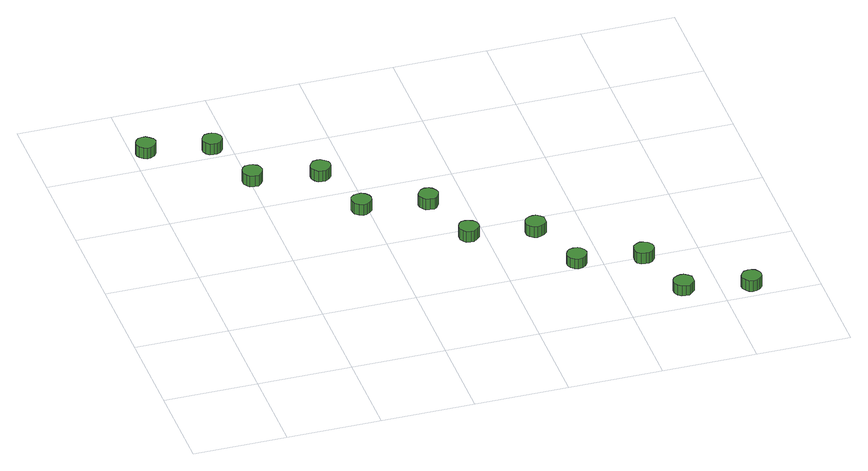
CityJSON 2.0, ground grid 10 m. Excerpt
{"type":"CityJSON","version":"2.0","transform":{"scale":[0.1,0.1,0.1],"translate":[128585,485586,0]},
"CityObjects":{
"tree1":{"type":"SolitaryVegetationObject","attributes":{"function":"something"},"geometry":[{"type":"MultiSurface","lod":"1","boundaries":[[[0,1,2,3,4,5,6,7,8,9,10,11,12,13,14]],[[15,16,17,18,19,20,21,22,23,24,25,26,27,28,29]],[[0,29,28,1]],[[1,28,27,2]],[[2,27,26,3]],[[3,26,25,4]],[[4,25,24,5]],[[5,24,23,6]],[[6,23,22,7]],[[7,22,21,8]],[[8,21,20,9]],[[9,20,19,10]],[[10,19,18,11]],[[11,18,17,12]],[[12,17,16,13]],[[13,16,15,14]],[[14,15,29,0]]]}]},
"tree2":{"type":"SolitaryVegetationObject","attributes":{"function":"something"},"geometry":[{"type":"MultiSurface","lod":"1","boundaries":[[[30,31,32,33,34,35,36,37,38,39,40,41,42,43,44]],[[45,46,47,48,49,50,51,52,53,54,55,56,57,58,59]],[[30,59,58,31]],[[31,58,57,32]],[[32,57,56,33]],[[33,56,55,34]],[[34,55,54,35]],[[35,54,53,36]],[[36,53,52,37]],[[37,52,51,38]],[[38,51,50,39]],[[39,50,49,40]],[[40,49,48,41]],[[41,48,47,42]],[[42,47,46,43]],[[43,46,45,44]],[[44,45,59,30]]]}]},
"tree3":{"type":"SolitaryVegetationObject","attributes":{"function":"something"},"geometry":[{"type":"MultiSurface","lod":"1","boundaries":[[[60,61,62,63,64,65,66,67,68,69,70,71,72,73,74]],[[75,76,77,78,79,80,81,82,83,84,85,86,87,88,89]],[[60,89,88,61]],[[61,88,87,62]],[[62,87,86,63]],[[63,86,85,64]],[[64,85,84,65]],[[65,84,83,66]],[[66,83,82,67]],[[67,82,81,68]],[[68,81,80,69]],[[69,80,79,70]],[[70,79,78,71]],[[71,78,77,72]],[[72,77,76,73]],[[73,76,75,74]],[[74,75,89,60]]]}]},
"tree4":{"type":"SolitaryVegetationObject","attributes":{"function":"something"},"geometry":[{"type":"MultiSurface","lod":"1","boundaries":[[[90,91,92,93,94,95,96,97,98,99,100,101,102,103,104]],[[105,106,107,108,109,110,111,112,113,114,115,116,117,118,119]],[[90,119,118,91]],[[91,118,117,92]],[[92,117,116,93]],[[93,116,115,94]],[[94,115,114,95]],[[95,114,113,96]],[[96,113,112,97]],[[97,112,111,98]],[[98,111,110,99]],[[99,110,109,100]],[[100,109,108,101]],[[101,108,107,102]],[[102,107,106,103]],[[103,106,105,104]],[[104,105,119,90]]]}]},
"tree5":{"type":"SolitaryVegetationObject","attributes":{"function":"something"},"geometry":[{"type":"MultiSurface","lod":"1","boundaries":[[[120,121,122,123,124,125,126,127,128,129,130,131,132,133,134]],[[135,136,137,138,139,140,141,142,143,144,145,146,147,148,149]],[[120,149,148,121]],[[121,148,147,122]],[[122,147,146,123]],[[123,146,145,124]],[[124,145,144,125]],[[125,144,143,126]],[[126,143,142,127]],[[127,142,141,128]],[[128,141,140,129]],[[129,140,139,130]],[[130,139,138,131]],[[131,138,137,132]],[[132,137,136,133]],[[133,136,135,134]],[[134,135,149,120]]]}]},
"tree6":{"type":"SolitaryVegetationObject","attributes":{"function":"something"},"geometry":[{"type":"MultiSurface","lod":"1","boundaries":[[[150,151,152,153,154,155,156,157,158,159,160,161,162,163,164]],[[165,166,167,168,169,170,171,172,173,174,175,176,177,178,179]],[[150,179,178,151]],[[151,178,177,152]],[[152,177,176,153]],[[153,176,175,154]],[[154,175,174,155]],[[155,174,173,156]],[[156,173,172,157]],[[157,172,171,158]],[[158,171,170,159]],[[159,170,169,160]],[[160,169,168,161]],[[161,168,167,162]],[[162,167,166,163]],[[163,166,165,164]],[[164,165,179,150]]]}]},
"tree7":{"type":"SolitaryVegetationObject","attributes":{"function":"something"},"geometry":[{"type":"MultiSurface","lod":"1","boundaries":[[[180,181,182,183,184,185,186,187,188,189,190,191,192,193,194]],[[195,196,197,198,199,200,201,202,203,204,205,206,207,208,209]],[[180,209,208,181]],[[181,208,207,182]],[[182,207,206,183]],[[183,206,205,184]],[[184,205,204,185]],[[185,204,203,186]],[[186,203,202,187]],[[187,202,201,188]],[[188,201,200,189]],[[189,200,199,190]],[[190,199,198,191]],[[191,198,197,192]],[[192,197,196,193]],[[193,196,195,194]],[[194,195,209,180]]]}]},
"tree8":{"type":"SolitaryVegetationObject","attributes":{"function":"something"},"geometry":[{"type":"MultiSurface","lod":"1","boundaries":[[[210,211,212,213,214,215,216,217,218,219,220,221,222,223,224]],[[225,226,227,228,229,230,231,232,233,234,235,236,237,238,239]],[[210,239,238,211]],[[211,238,237,212]],[[212,237,236,213]],[[213,236,235,214]],[[214,235,234,215]],[[215,234,233,216]],[[216,233,232,217]],[[217,232,231,218]],[[218,231,230,219]],[[219,230,229,220]],[[220,229,228,221]],[[221,228,227,222]],[[222,227,226,223]],[[223,226,225,224]],[[224,225,239,210]]]}]},
"tree9":{"type":"SolitaryVegetationObject","attributes":{"function":"something"},"geometry":[{"type":"MultiSurface","lod":"1","boundaries":[[[240,241,242,243,244,245,246,247,248,249,250,251,252,253,254]],[[255,256,257,258,259,260,261,262,263,264,265,266,267,268,269]],[[240,269,268,241]],[[241,268,267,242]],[[242,267,266,243]],[[243,266,265,244]],[[244,265,264,245]],[[245,264,263,246]],[[246,263,262,247]],[[247,262,261,248]],[[248,261,260,249]],[[249,260,259,250]],[[250,259,258,251]],[[251,258,257,252]],[[252,257,256,253]],[[253,256,255,254]],[[254,255,269,240]]]}]},
"tree10":{"type":"SolitaryVegetationObject","attributes":{"function":"something"},"geometry":[{"type":"MultiSurface","lod":"1","boundaries":[[[270,271,272,273,274,275,276,277,278,279,280,281,282,283,284]],[[285,286,287,288,289,290,291,292,293,294,295,296,297,298,299]],[[270,299,298,271]],[[271,298,297,272]],[[272,297,296,273]],[[273,296,295,274]],[[274,295,294,275]],[[275,294,293,276]],[[276,293,292,277]],[[277,292,291,278]],[[278,291,290,279]],[[279,290,289,280]],[[280,289,288,281]],[[281,288,287,282]],[[282,287,286,283]],[[283,286,285,284]],[[284,285,299,270]]]}]},
"tree11":{"type":"SolitaryVegetationObject","attributes":{"function":"something"},"geometry":[{"type":"MultiSurface","lod":"1","boundaries":[[[300,301,302,303,304,305,306,307,308,309,310,311,312,313,314]],[[315,316,317,318,319,320,321,322,323,324,325,326,327,328,329]],[[300,329,328,301]],[[301,328,327,302]],[[302,327,326,303]],[[303,326,325,304]],[[304,325,324,305]],[[305,324,323,306]],[[306,323,322,307]],[[307,322,321,308]],[[308,321,320,309]],[[309,320,319,310]],[[310,319,318,311]],[[311,318,317,312]],[[312,317,316,313]],[[313,316,315,314]],[[314,315,329,300]]]}]},
"tree12":{"type":"SolitaryVegetationObject","attributes":{"function":"something"},"geometry":[{"type":"MultiSurface","lod":"1","boundaries":[[[330,331,332,333,334,335,336,337,338,339,340,341,342,343,344]],[[345,346,347,348,349,350,351,352,353,354,355,356,357,358,359]],[[330,359,358,331]],[[331,358,357,332]],[[332,357,356,333]],[[333,356,355,334]],[[334,355,354,335]],[[335,354,353,336]],[[336,353,352,337]],[[337,352,351,338]],[[338,351,350,339]],[[339,350,349,340]],[[340,349,348,341]],[[341,348,347,342]],[[342,347,346,343]],[[343,346,345,344]],[[344,345,359,330]]]}]}
},
"vertices":[
[24,426,21],[23,430,21],[20,433,21],[16,436,21],[12,436,21],[8,435,21],[5,432,21],[3,428,21],[3,424,21],[5,420,21],[8,417,21],[12,415,21],[16,416,21],[20,418,21],[23,422,21],[23,422,8],[20,418,8],[16,416,8],[12,415,8],[8,417,8],[5,420,8],[3,424,8],[3,428,8],[5,432,8],[8,435,8],[12,436,8],[16,436,8],[20,433,8],[23,430,8],[24,426,8],
[90,411,22],[89,415,22],[86,419,22],[82,421,22],[78,421,22],[74,420,22],[71,417,22],[69,413,22],[69,409,22],[71,405,22],[74,402,22],[78,401,22],[82,401,22],[86,403,22],[89,407,22],[89,407,9],[86,403,9],[82,401,9],[78,401,9],[74,402,9],[71,405,9],[69,409,9],[69,413,9],[71,417,9],[74,420,9],[78,421,9],[82,421,9],[86,419,9],[89,415,9],[90,411,9],
[113,347,20],[112,352,20],[110,355,20],[106,357,20],[102,358,20],[97,357,20],[94,354,20],[92,350,20],[92,345,20],[94,341,20],[97,338,20],[102,337,20],[106,337,20],[110,340,20],[112,343,20],[112,343,7],[110,340,7],[106,337,7],[102,337,7],[97,338,7],[94,341,7],[92,345,7],[92,350,7],[94,354,7],[97,357,7],[102,358,7],[106,357,7],[110,355,7],[112,352,7],[113,347,7],
[181,333,22],[180,337,22],[177,340,22],[173,343,22],[169,343,22],[165,342,22],[162,339,22],[160,335,22],[160,330,22],[162,326,22],[165,323,22],[169,322,22],[173,322,22],[177,325,22],[180,328,22],[180,328,9],[177,325,9],[173,322,9],[169,322,9],[165,323,9],[162,326,9],[160,330,9],[160,335,9],[162,339,9],[165,342,9],[169,343,9],[173,343,9],[177,340,9],[180,337,9],[181,333,9],
[204,267,19],[203,271,19],[200,275,19],[196,277,19],[192,277,19],[188,276,19],[184,273,19],[183,269,19],[183,265,19],[184,261,19],[188,258,19],[192,256,19],[196,257,19],[200,259,19],[203,262,19],[203,262,6],[200,259,6],[196,257,6],[192,256,6],[188,258,6],[184,261,6],[183,265,6],[183,269,6],[184,273,6],[188,276,6],[192,277,6],[196,277,6],[200,275,6],[203,271,6],[204,267,6],
[271,253,21],[270,257,21],[267,261,21],[264,263,21],[259,264,21],[255,262,21],[252,259,21],[250,255,21],[250,251,21],[252,247,21],[255,244,21],[259,243,21],[264,243,21],[267,245,21],[270,249,21],[270,249,8],[267,245,8],[264,243,8],[259,243,8],[255,244,8],[252,247,8],[250,251,8],[250,255,8],[252,259,8],[255,262,8],[259,264,8],[264,263,8],[267,261,8],[270,257,8],[271,253,8],
[294,188,19],[293,193,19],[290,196,19],[286,198,19],[282,199,19],[278,198,19],[275,195,19],[273,191,19],[273,186,19],[275,182,19],[278,179,19],[282,178,19],[286,178,19],[290,181,19],[293,184,19],[293,184,6],[290,181,6],[286,178,6],[282,178,6],[278,179,6],[275,182,6],[273,186,6],[273,191,6],[275,195,6],[278,198,6],[282,199,6],[286,198,6],[290,196,6],[293,193,6],[294,188,6],
[360,174,21],[360,178,21],[357,181,21],[353,184,21],[349,184,21],[345,183,21],[341,180,21],[339,176,21],[339,171,21],[341,167,21],[345,164,21],[349,163,21],[353,164,21],[357,166,21],[360,169,21],[360,169,8],[357,166,8],[353,164,8],[349,163,8],[345,164,8],[341,167,8],[339,171,8],[339,176,8],[341,180,8],[345,183,8],[349,184,8],[353,184,8],[357,181,8],[360,178,8],[360,174,8],
[384,109,19],[383,113,19],[380,117,19],[377,119,19],[372,119,19],[368,118,19],[365,115,19],[363,111,19],[363,107,19],[365,103,19],[368,100,19],[372,98,19],[377,99,19],[380,101,19],[383,105,19],[383,105,7],[380,101,7],[377,99,7],[372,98,7],[368,100,7],[365,103,7],[363,107,7],[363,111,7],[365,115,7],[368,118,7],[372,119,7],[377,119,7],[380,117,7],[383,113,7],[384,109,7],
[451,94,22],[450,98,22],[447,102,22],[443,104,22],[439,105,22],[435,103,22],[431,100,22],[430,96,22],[430,92,22],[431,88,22],[435,85,22],[439,84,22],[443,84,22],[447,86,22],[450,90,22],[450,90,9],[447,86,9],[443,84,9],[439,84,9],[435,85,9],[431,88,9],[430,92,9],[430,96,9],[431,100,9],[435,103,9],[439,105,9],[443,104,9],[447,102,9],[450,98,9],[451,94,9],
[473,31,19],[473,35,19],[470,38,19],[466,41,19],[462,41,19],[458,40,19],[454,37,19],[452,33,19],[452,28,19],[454,24,19],[458,21,19],[462,20,19],[466,20,19],[470,23,19],[473,26,19],[473,26,7],[470,23,7],[466,20,7],[462,20,7],[458,21,7],[454,24,7],[452,28,7],[452,33,7],[454,37,7],[458,40,7],[462,41,7],[466,41,7],[470,38,7],[473,35,7],[473,31,7],
[541,16,21],[540,20,21],[537,24,21],[533,26,21],[529,26,21],[525,25,21],[522,22,21],[520,18,21],[520,14,21],[522,10,21],[525,7,21],[529,5,21],[533,6,21],[537,8,21],[540,11,21],[540,11,8],[537,8,8],[533,6,8],[529,5,8],[525,7,8],[522,10,8],[520,14,8],[520,18,8],[522,22,8],[525,25,8],[529,26,8],[533,26,8],[537,24,8],[540,20,8],[541,16,8]
]}
